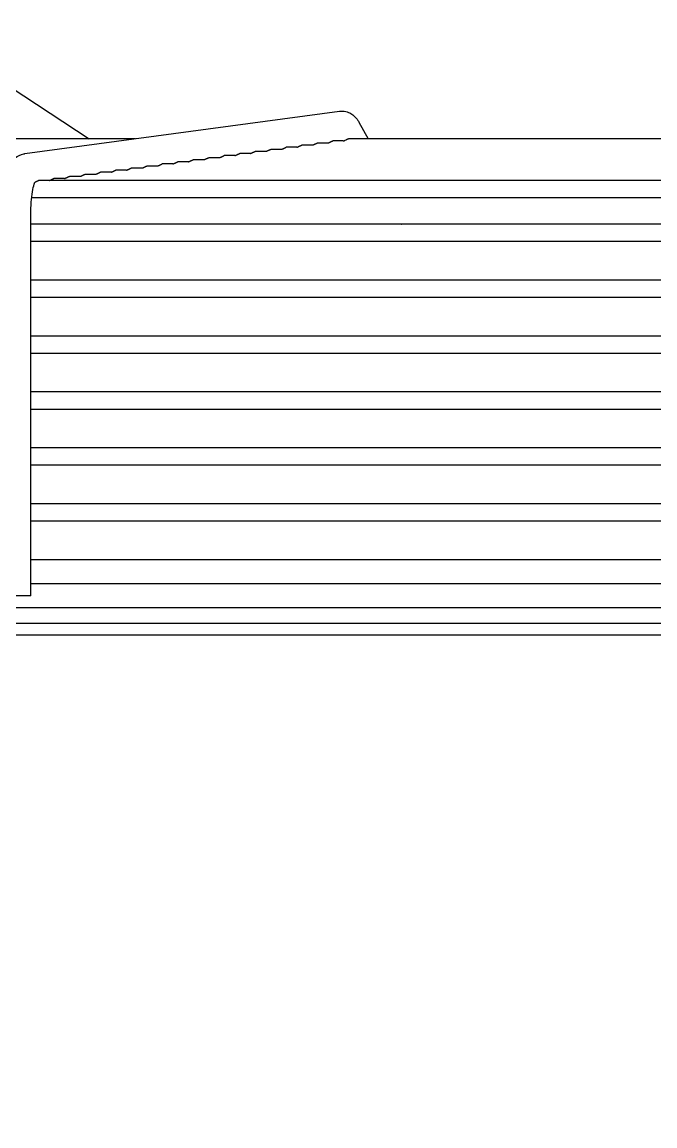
# Model space of a CAD drawing. Header units: millimetres. Extents: x 16950 to 32328, y 19251 to 29476.
# Drawn here: x 17365.82 to 17369.91, y 19600.77 to 19607.91 of the extents above; entities that cross this region are included whole.
import ezdxf

# ---------------------------------------------------------------- set-up
doc = ezdxf.new("R2010")
doc.units = ezdxf.units.MM
doc.header["$LTSCALE"] = 5
doc.layers.add('UNIT', color=6, linetype='Continuous')
doc.styles.add('SUBMITTAL', font='romans.shx', dxfattribs={"width": 0.75})
doc.dimstyles.new('SUBMITTAL', dxfattribs={"dimtxt": 0.09375, "dimasz": 0.09375, "dimexe": 0.03125, "dimexo": 0.0625, "dimgap": 0.0625, "dimtad": 0, "dimdec": 4, "dimzin": 4, "dimdsep": 46, "dimlunit": 4, "dimtxsty": 'SUBMITTAL', "dimcen": 0.09375, "dimclre": 6, "dimadec": 0, "dimazin": 0, "dimtfac": 1, "dimtdec": 0, "dimtofl": 0, "dimtmove": 0, "dimatfit": 3, "dimfxl": 0, "dimfrac": 2, "dimtolj": 1, "dimtzin": 4, "dimarcsym": 0})

msp = doc.modelspace()

# ---------------------------------------------------------------- linework, layer by layer
at = {"layer": 'UNIT'}
for p, q in [((17365.3164, 19607.7721), (17366.2533, 19607.1581)), ((17365.8366, 19607.0615), (17367.8721, 19607.3361)), ((17367.9969, 19607.2662), (17368.0569, 19607.1581)), ((17366.5528, 19607.1581), (17365.0472, 19607.1581)), ((17371.9327, 19607.1581), (17367.9301, 19607.1581)), ((17367.4961, 19607.0894), (17367.4273, 19607.0894)), ((17367.5963, 19607.1029), (17367.5276, 19607.1029)), ((17367.6965, 19607.1164), (17367.6278, 19607.1164)), ((17367.7967, 19607.1299), (17367.728, 19607.1299)), ((17367.8966, 19607.1434), (17367.8282, 19607.1434)), ((17366.9952, 19607.0219), (17366.9262, 19607.0219)), ((17367.0954, 19607.0354), (17367.0264, 19607.0354)), ((17367.1956, 19607.0489), (17367.1267, 19607.0489)), ((17367.2957, 19607.0624), (17367.2269, 19607.0624)), ((17367.3959, 19607.0759), (17367.3271, 19607.0759)), ((17366.4943, 19606.9544), (17366.4251, 19606.9544)), ((17366.5945, 19606.9679), (17366.5253, 19606.9679)), ((17366.6946, 19606.9814), (17366.6255, 19606.9814)), ((17366.7948, 19606.9949), (17366.7258, 19606.9949)), ((17366.895, 19607.0084), (17366.826, 19607.0084)), ((17373.9389, 19606.8869), (17365.924, 19606.8869)), ((17366.0935, 19606.9004), (17366.0242, 19606.9004)), ((17366.1937, 19606.9139), (17366.1244, 19606.9139)), ((17366.2939, 19606.9274), (17366.2246, 19606.9274)), ((17366.3941, 19606.9409), (17366.3249, 19606.9409)), ((17365.8803, 19606.7767), (17373.9825, 19606.7767)), ((17365.8745, 19604.1995), (17365.8745, 19606.6689)), ((17373.9884, 19606.605), (17365.8745, 19606.605)), ((17365.9034, 19606.6064), (17365.9055, 19606.605)), ((17366.6531, 19606.6064), (17366.6531, 19606.605)), ((17365.8745, 19606.4948), (17373.9884, 19606.4948)), ((17373.9884, 19606.2428), (17365.8745, 19606.2428)), ((17365.8745, 19606.1326), (17373.9884, 19606.1326)), ((17373.9884, 19605.8806), (17365.8745, 19605.8806)), ((17365.8745, 19605.7704), (17373.9884, 19605.7704)), ((17373.9884, 19605.5184), (17365.8745, 19605.5184)), ((17365.8745, 19605.4081), (17373.9884, 19605.4081)), ((17373.9884, 19605.1562), (17365.8745, 19605.1562)), ((17365.8745, 19605.0459), (17373.9884, 19605.0459)), ((17373.9884, 19604.794), (17365.8745, 19604.794)), ((17365.8745, 19604.6837), (17373.9884, 19604.6837)), ((17373.9884, 19604.4318), (17365.8745, 19604.4318)), ((17365.8745, 19604.2782), (17373.9884, 19604.2782)), ((17365.8745, 19604.1995), (17365.6776, 19604.1995)), ((17365.3054, 19604.1227), (17374.5574, 19604.1227)), ((17353.0613, 19604.0223), (17386.8015, 19604.0223)), ((17386.8015, 19603.9436), (17353.0613, 19603.9436))]:
    msp.add_line(p, q, dxfattribs=at)
for start_param, end_param in [(0.23649, 0.259134), (1.752338, 1.774981)]:
    msp.add_ellipse((17368.215, 19606.6705), major_axis=(-0.0861, -0.0478), ratio=0.875426, start_param=start_param, end_param=end_param, dxfattribs=at)
for points, knots in [([(17367.8721, 19607.3361), (17367.8854, 19607.3379), (17367.8994, 19607.3372), (17367.925, 19607.3314), (17367.9365, 19607.3265), (17367.9555, 19607.3152), (17367.9632, 19607.3089), (17367.9759, 19607.2964), (17367.9811, 19607.2903), (17367.9899, 19607.2782), (17367.9936, 19607.2722), (17367.9969, 19607.2663), (17367.9969, 19607.2662), (17367.9969, 19607.2662)], [3.1066861, 3.1066861, 3.1066861, 3.1066861, 3.1999885, 3.1999885, 3.2942363, 3.2942363, 3.388484, 3.388484, 3.4827318, 3.4827318, 3.5769796, 3.5769796, 3.577925, 3.577925, 3.577925, 3.577925]), ([(17367.912, 19607.15), (17367.913, 19607.1504), (17367.914, 19607.1509), (17367.9149, 19607.1514), (17367.9158, 19607.1518), (17367.9167, 19607.1523), (17367.9175, 19607.1527), (17367.9183, 19607.1531), (17367.9191, 19607.1535), (17367.9199, 19607.1539), (17367.9206, 19607.1543), (17367.9213, 19607.1546), (17367.922, 19607.155), (17367.9227, 19607.1553), (17367.9233, 19607.1556), (17367.9239, 19607.1559), (17367.9245, 19607.1562), (17367.925, 19607.1564), (17367.9256, 19607.1567), (17367.9261, 19607.1569), (17367.9266, 19607.1571), (17367.927, 19607.1573), (17367.9275, 19607.1575), (17367.9279, 19607.1576), (17367.9282, 19607.1577), (17367.9286, 19607.1579), (17367.929, 19607.1579), (17367.9293, 19607.158), (17367.9296, 19607.1581), (17367.9298, 19607.1581), (17367.9301, 19607.1581), (17367.9301, 19607.1581), (17367.9301, 19607.1581), (17367.9301, 19607.1581)], [0.2682927, 0.2682927, 0.2682927, 0.2682927, 0.2926829, 0.2926829, 0.2926829, 0.3170732, 0.3170732, 0.3170732, 0.3414634, 0.3414634, 0.3414634, 0.3658537, 0.3658537, 0.3658537, 0.3902439, 0.3902439, 0.3902439, 0.4146341, 0.4146341, 0.4146341, 0.4390244, 0.4390244, 0.4390244, 0.4634146, 0.4634146, 0.4634146, 0.4878049, 0.4878049, 0.4878049, 0.5121951, 0.5121951, 0.5121951, 0.5152045, 0.5152045, 0.5152045, 0.5152045]), ([(17367.3959, 19607.0759), (17367.3972, 19607.0763), (17367.3983, 19607.0768), (17367.3995, 19607.0772), (17367.4008, 19607.0777), (17367.402, 19607.0782), (17367.4032, 19607.0787), (17367.4043, 19607.0792), (17367.4055, 19607.0797), (17367.4066, 19607.0802), (17367.4076, 19607.0807), (17367.4087, 19607.0812), (17367.4096, 19607.0816), (17367.4106, 19607.0821), (17367.4116, 19607.0826), (17367.4125, 19607.083), (17367.4134, 19607.0834), (17367.4142, 19607.0838), (17367.415, 19607.0842), (17367.4158, 19607.0846), (17367.4166, 19607.085), (17367.4173, 19607.0854), (17367.4181, 19607.0857), (17367.4188, 19607.0861), (17367.4194, 19607.0864), (17367.4201, 19607.0867), (17367.4207, 19607.087), (17367.4212, 19607.0873), (17367.4218, 19607.0875), (17367.4224, 19607.0878), (17367.4229, 19607.088), (17367.4234, 19607.0882), (17367.4239, 19607.0884), (17367.4243, 19607.0886), (17367.4247, 19607.0887), (17367.4251, 19607.0889), (17367.4255, 19607.089), (17367.4258, 19607.0891), (17367.4262, 19607.0892), (17367.4265, 19607.0893), (17367.4268, 19607.0893), (17367.427, 19607.0894), (17367.4272, 19607.0894), (17367.4273, 19607.0894), (17367.4273, 19607.0894), (17367.4273, 19607.0894)], [0.1733855, 0.1733855, 0.1733855, 0.1733855, 0.195122, 0.195122, 0.195122, 0.2195122, 0.2195122, 0.2195122, 0.2439024, 0.2439024, 0.2439024, 0.2682927, 0.2682927, 0.2682927, 0.2926829, 0.2926829, 0.2926829, 0.3170732, 0.3170732, 0.3170732, 0.3414634, 0.3414634, 0.3414634, 0.3658537, 0.3658537, 0.3658537, 0.3902439, 0.3902439, 0.3902439, 0.4146341, 0.4146341, 0.4146341, 0.4390244, 0.4390244, 0.4390244, 0.4634146, 0.4634146, 0.4634146, 0.4878049, 0.4878049, 0.4878049, 0.5121951, 0.5121951, 0.5121951, 0.5157051, 0.5157051, 0.5157051, 0.5157051]), ([(17367.4961, 19607.0894), (17367.4974, 19607.0898), (17367.4986, 19607.0903), (17367.4997, 19607.0907), (17367.501, 19607.0912), (17367.5022, 19607.0917), (17367.5034, 19607.0922), (17367.5046, 19607.0927), (17367.5057, 19607.0932), (17367.5068, 19607.0937), (17367.5079, 19607.0942), (17367.5089, 19607.0947), (17367.5099, 19607.0952), (17367.5109, 19607.0956), (17367.5118, 19607.0961), (17367.5127, 19607.0965), (17367.5136, 19607.0969), (17367.5144, 19607.0974), (17367.5153, 19607.0978), (17367.5161, 19607.0981), (17367.5168, 19607.0985), (17367.5176, 19607.0989), (17367.5183, 19607.0992), (17367.519, 19607.0996), (17367.5196, 19607.0999), (17367.5203, 19607.1002), (17367.5209, 19607.1005), (17367.5215, 19607.1008), (17367.5221, 19607.101), (17367.5226, 19607.1013), (17367.5231, 19607.1015), (17367.5236, 19607.1017), (17367.5241, 19607.1019), (17367.5245, 19607.1021), (17367.5249, 19607.1022), (17367.5253, 19607.1024), (17367.5257, 19607.1025), (17367.5261, 19607.1026), (17367.5264, 19607.1027), (17367.5267, 19607.1028), (17367.527, 19607.1028), (17367.5272, 19607.1029), (17367.5275, 19607.1029), (17367.5275, 19607.1029), (17367.5275, 19607.1029), (17367.5276, 19607.1029)], [0.1730327, 0.1730327, 0.1730327, 0.1730327, 0.195122, 0.195122, 0.195122, 0.2195122, 0.2195122, 0.2195122, 0.2439024, 0.2439024, 0.2439024, 0.2682927, 0.2682927, 0.2682927, 0.2926829, 0.2926829, 0.2926829, 0.3170732, 0.3170732, 0.3170732, 0.3414634, 0.3414634, 0.3414634, 0.3658537, 0.3658537, 0.3658537, 0.3902439, 0.3902439, 0.3902439, 0.4146341, 0.4146341, 0.4146341, 0.4390244, 0.4390244, 0.4390244, 0.4634146, 0.4634146, 0.4634146, 0.4878049, 0.4878049, 0.4878049, 0.5121951, 0.5121951, 0.5121951, 0.5157186, 0.5157186, 0.5157186, 0.5157186]), ([(17367.5963, 19607.1029), (17367.5976, 19607.1033), (17367.5988, 19607.1038), (17367.6, 19607.1042), (17367.6012, 19607.1048), (17367.6025, 19607.1053), (17367.6036, 19607.1058), (17367.6048, 19607.1063), (17367.6059, 19607.1068), (17367.607, 19607.1072), (17367.6081, 19607.1077), (17367.6091, 19607.1082), (17367.6101, 19607.1087), (17367.6111, 19607.1091), (17367.612, 19607.1096), (17367.6129, 19607.11), (17367.6138, 19607.1104), (17367.6147, 19607.1109), (17367.6155, 19607.1113), (17367.6163, 19607.1117), (17367.6171, 19607.112), (17367.6178, 19607.1124), (17367.6185, 19607.1127), (17367.6192, 19607.1131), (17367.6199, 19607.1134), (17367.6205, 19607.1137), (17367.6211, 19607.114), (17367.6217, 19607.1143), (17367.6223, 19607.1145), (17367.6228, 19607.1148), (17367.6233, 19607.115), (17367.6238, 19607.1152), (17367.6243, 19607.1154), (17367.6247, 19607.1156), (17367.6252, 19607.1157), (17367.6256, 19607.1159), (17367.6259, 19607.116), (17367.6263, 19607.1161), (17367.6266, 19607.1162), (17367.6269, 19607.1163), (17367.6272, 19607.1163), (17367.6275, 19607.1164), (17367.6277, 19607.1164), (17367.6277, 19607.1164), (17367.6278, 19607.1164), (17367.6278, 19607.1164)], [0.17268, 0.17268, 0.17268, 0.17268, 0.195122, 0.195122, 0.195122, 0.2195122, 0.2195122, 0.2195122, 0.2439024, 0.2439024, 0.2439024, 0.2682927, 0.2682927, 0.2682927, 0.2926829, 0.2926829, 0.2926829, 0.3170732, 0.3170732, 0.3170732, 0.3414634, 0.3414634, 0.3414634, 0.3658537, 0.3658537, 0.3658537, 0.3902439, 0.3902439, 0.3902439, 0.4146341, 0.4146341, 0.4146341, 0.4390244, 0.4390244, 0.4390244, 0.4634146, 0.4634146, 0.4634146, 0.4878049, 0.4878049, 0.4878049, 0.5121951, 0.5121951, 0.5121951, 0.515732, 0.515732, 0.515732, 0.515732]), ([(17367.6965, 19607.1164), (17367.6978, 19607.1168), (17367.699, 19607.1173), (17367.7002, 19607.1178), (17367.7015, 19607.1183), (17367.7027, 19607.1188), (17367.7039, 19607.1193), (17367.7051, 19607.1198), (17367.7062, 19607.1203), (17367.7073, 19607.1207), (17367.7083, 19607.1212), (17367.7094, 19607.1217), (17367.7103, 19607.1222), (17367.7113, 19607.1226), (17367.7123, 19607.1231), (17367.7132, 19607.1235), (17367.7141, 19607.1239), (17367.7149, 19607.1244), (17367.7157, 19607.1248), (17367.7165, 19607.1252), (17367.7173, 19607.1255), (17367.718, 19607.1259), (17367.7188, 19607.1262), (17367.7194, 19607.1266), (17367.7201, 19607.1269), (17367.7207, 19607.1272), (17367.7214, 19607.1275), (17367.7219, 19607.1278), (17367.7225, 19607.128), (17367.7231, 19607.1283), (17367.7236, 19607.1285), (17367.7241, 19607.1287), (17367.7245, 19607.1289), (17367.725, 19607.1291), (17367.7254, 19607.1292), (17367.7258, 19607.1294), (17367.7262, 19607.1295), (17367.7265, 19607.1296), (17367.7269, 19607.1297), (17367.7271, 19607.1298), (17367.7274, 19607.1298), (17367.7277, 19607.1298), (17367.7279, 19607.1299), (17367.7279, 19607.1299), (17367.728, 19607.1299), (17367.728, 19607.1299)], [0.1723275, 0.1723275, 0.1723275, 0.1723275, 0.195122, 0.195122, 0.195122, 0.2195122, 0.2195122, 0.2195122, 0.2439024, 0.2439024, 0.2439024, 0.2682927, 0.2682927, 0.2682927, 0.2926829, 0.2926829, 0.2926829, 0.3170732, 0.3170732, 0.3170732, 0.3414634, 0.3414634, 0.3414634, 0.3658537, 0.3658537, 0.3658537, 0.3902439, 0.3902439, 0.3902439, 0.4146341, 0.4146341, 0.4146341, 0.4390244, 0.4390244, 0.4390244, 0.4634146, 0.4634146, 0.4634146, 0.4878049, 0.4878049, 0.4878049, 0.5121951, 0.5121951, 0.5121951, 0.5157454, 0.5157454, 0.5157454, 0.5157454]), ([(17367.7967, 19607.1299), (17367.798, 19607.1303), (17367.7992, 19607.1308), (17367.8004, 19607.1313), (17367.8017, 19607.1318), (17367.8029, 19607.1323), (17367.8041, 19607.1328), (17367.8053, 19607.1333), (17367.8064, 19607.1338), (17367.8075, 19607.1343), (17367.8086, 19607.1347), (17367.8096, 19607.1352), (17367.8106, 19607.1357), (17367.8116, 19607.1361), (17367.8125, 19607.1366), (17367.8134, 19607.137), (17367.8143, 19607.1374), (17367.8151, 19607.1379), (17367.8159, 19607.1383), (17367.8168, 19607.1387), (17367.8175, 19607.139), (17367.8183, 19607.1394), (17367.819, 19607.1397), (17367.8197, 19607.1401), (17367.8203, 19607.1404), (17367.821, 19607.1407), (17367.8216, 19607.141), (17367.8222, 19607.1413), (17367.8227, 19607.1415), (17367.8233, 19607.1418), (17367.8238, 19607.142), (17367.8243, 19607.1422), (17367.8248, 19607.1424), (17367.8252, 19607.1426), (17367.8256, 19607.1427), (17367.826, 19607.1429), (17367.8264, 19607.143), (17367.8267, 19607.1431), (17367.8271, 19607.1432), (17367.8274, 19607.1432), (17367.8277, 19607.1433), (17367.8279, 19607.1433), (17367.8281, 19607.1434), (17367.8282, 19607.1434), (17367.8282, 19607.1434), (17367.8282, 19607.1434)], [0.1719755, 0.1719755, 0.1719755, 0.1719755, 0.195122, 0.195122, 0.195122, 0.2195122, 0.2195122, 0.2195122, 0.2439024, 0.2439024, 0.2439024, 0.2682927, 0.2682927, 0.2682927, 0.2926829, 0.2926829, 0.2926829, 0.3170732, 0.3170732, 0.3170732, 0.3414634, 0.3414634, 0.3414634, 0.3658537, 0.3658537, 0.3658537, 0.3902439, 0.3902439, 0.3902439, 0.4146341, 0.4146341, 0.4146341, 0.4390244, 0.4390244, 0.4390244, 0.4634146, 0.4634146, 0.4634146, 0.4878049, 0.4878049, 0.4878049, 0.5121951, 0.5121951, 0.5121951, 0.5157586, 0.5157586, 0.5157586, 0.5157586]), ([(17367.8966, 19607.1434), (17367.8969, 19607.1435), (17367.8972, 19607.1436), (17367.8975, 19607.1437), (17367.8989, 19607.1442), (17367.9003, 19607.1447), (17367.9016, 19607.1453), (17367.9029, 19607.1458), (17367.9042, 19607.1463), (17367.9054, 19607.1469), (17367.9066, 19607.1474), (17367.9077, 19607.1479), (17367.9088, 19607.1484)], [0.16559879, 0.16559879, 0.16559879, 0.16559879, 0.17073171, 0.17073171, 0.17073171, 0.19512195, 0.19512195, 0.19512195, 0.2195122, 0.2195122, 0.2195122, 0.24390244, 0.24390244, 0.24390244, 0.24390244]), ([(17365.6776, 19606.6689), (17365.6776, 19606.7017), (17365.6789, 19606.7345), (17365.6841, 19606.7979), (17365.688, 19606.8283), (17365.6984, 19606.8852), (17365.7048, 19606.9115), (17365.7214, 19606.9601), (17365.7309, 19606.9825), (17365.7547, 19607.0152), (17365.7638, 19607.0257), (17365.7899, 19607.0462), (17365.8081, 19607.0562), (17365.8322, 19607.0608), (17365.8344, 19607.0612), (17365.8366, 19607.0615)], [1.570796, 1.570796, 1.570796, 1.570796, 1.877974, 1.877974, 2.185152, 2.185152, 2.49233, 2.49233, 2.799508, 2.799508, 2.940974, 2.940974, 3.091858, 3.091858, 3.106686, 3.106686, 3.106686, 3.106686]), ([(17366.895, 19607.0084), (17366.8961, 19607.0088), (17366.8972, 19607.0092), (17366.8983, 19607.0096), (17366.8996, 19607.0102), (17366.9008, 19607.0107), (17366.902, 19607.0112), (17366.9032, 19607.0117), (17366.9043, 19607.0122), (17366.9054, 19607.0127), (17366.9064, 19607.0132), (17366.9075, 19607.0136), (17366.9085, 19607.0141), (17366.9095, 19607.0146), (17366.9104, 19607.015), (17366.9113, 19607.0155), (17366.9122, 19607.0159), (17366.913, 19607.0163), (17366.9139, 19607.0167), (17366.9147, 19607.0171), (17366.9154, 19607.0175), (17366.9162, 19607.0179), (17366.9169, 19607.0182), (17366.9176, 19607.0186), (17366.9183, 19607.0189), (17366.9189, 19607.0192), (17366.9195, 19607.0195), (17366.9201, 19607.0198), (17366.9207, 19607.02), (17366.9212, 19607.0203), (17366.9217, 19607.0205), (17366.9222, 19607.0207), (17366.9227, 19607.0209), (17366.9232, 19607.0211), (17366.9236, 19607.0213), (17366.924, 19607.0214), (17366.9244, 19607.0215), (17366.9247, 19607.0216), (17366.9251, 19607.0217), (17366.9253, 19607.0218), (17366.9256, 19607.0218), (17366.9259, 19607.0219), (17366.9261, 19607.0219), (17366.9262, 19607.0219), (17366.9262, 19607.0219), (17366.9262, 19607.0219)], [0.1751457, 0.1751457, 0.1751457, 0.1751457, 0.195122, 0.195122, 0.195122, 0.2195122, 0.2195122, 0.2195122, 0.2439024, 0.2439024, 0.2439024, 0.2682927, 0.2682927, 0.2682927, 0.2926829, 0.2926829, 0.2926829, 0.3170732, 0.3170732, 0.3170732, 0.3414634, 0.3414634, 0.3414634, 0.3658537, 0.3658537, 0.3658537, 0.3902439, 0.3902439, 0.3902439, 0.4146341, 0.4146341, 0.4146341, 0.4390244, 0.4390244, 0.4390244, 0.4634146, 0.4634146, 0.4634146, 0.4878049, 0.4878049, 0.4878049, 0.5121951, 0.5121951, 0.5121951, 0.5156368, 0.5156368, 0.5156368, 0.5156368]), ([(17366.9952, 19607.0219), (17366.9963, 19607.0223), (17366.9974, 19607.0227), (17366.9985, 19607.0232), (17366.9998, 19607.0237), (17367.001, 19607.0242), (17367.0022, 19607.0247), (17367.0034, 19607.0252), (17367.0045, 19607.0257), (17367.0056, 19607.0262), (17367.0067, 19607.0267), (17367.0077, 19607.0271), (17367.0087, 19607.0276), (17367.0097, 19607.0281), (17367.0106, 19607.0285), (17367.0115, 19607.029), (17367.0124, 19607.0294), (17367.0133, 19607.0298), (17367.0141, 19607.0302), (17367.0149, 19607.0306), (17367.0157, 19607.031), (17367.0164, 19607.0314), (17367.0171, 19607.0317), (17367.0178, 19607.0321), (17367.0185, 19607.0324), (17367.0191, 19607.0327), (17367.0198, 19607.033), (17367.0203, 19607.0333), (17367.0209, 19607.0335), (17367.0215, 19607.0338), (17367.022, 19607.034), (17367.0225, 19607.0342), (17367.0229, 19607.0344), (17367.0234, 19607.0346), (17367.0238, 19607.0348), (17367.0242, 19607.0349), (17367.0246, 19607.035), (17367.0249, 19607.0351), (17367.0253, 19607.0352), (17367.0256, 19607.0353), (17367.0259, 19607.0353), (17367.0261, 19607.0354), (17367.0263, 19607.0354), (17367.0264, 19607.0354), (17367.0264, 19607.0354), (17367.0264, 19607.0354)], [0.1747945, 0.1747945, 0.1747945, 0.1747945, 0.195122, 0.195122, 0.195122, 0.2195122, 0.2195122, 0.2195122, 0.2439024, 0.2439024, 0.2439024, 0.2682927, 0.2682927, 0.2682927, 0.2926829, 0.2926829, 0.2926829, 0.3170732, 0.3170732, 0.3170732, 0.3414634, 0.3414634, 0.3414634, 0.3658537, 0.3658537, 0.3658537, 0.3902439, 0.3902439, 0.3902439, 0.4146341, 0.4146341, 0.4146341, 0.4390244, 0.4390244, 0.4390244, 0.4634146, 0.4634146, 0.4634146, 0.4878049, 0.4878049, 0.4878049, 0.5121951, 0.5121951, 0.5121951, 0.5156505, 0.5156505, 0.5156505, 0.5156505]), ([(17367.0954, 19607.0354), (17367.0965, 19607.0358), (17367.0977, 19607.0362), (17367.0988, 19607.0367), (17367.1, 19607.0372), (17367.1013, 19607.0377), (17367.1025, 19607.0382), (17367.1036, 19607.0387), (17367.1048, 19607.0392), (17367.1058, 19607.0397), (17367.1069, 19607.0402), (17367.108, 19607.0407), (17367.1089, 19607.0411), (17367.1099, 19607.0416), (17367.1109, 19607.042), (17367.1118, 19607.0425), (17367.1127, 19607.0429), (17367.1135, 19607.0433), (17367.1143, 19607.0437), (17367.1151, 19607.0441), (17367.1159, 19607.0445), (17367.1166, 19607.0449), (17367.1174, 19607.0452), (17367.1181, 19607.0456), (17367.1187, 19607.0459), (17367.1194, 19607.0462), (17367.12, 19607.0465), (17367.1206, 19607.0468), (17367.1211, 19607.047), (17367.1217, 19607.0473), (17367.1222, 19607.0475), (17367.1227, 19607.0477), (17367.1232, 19607.0479), (17367.1236, 19607.0481), (17367.124, 19607.0483), (17367.1244, 19607.0484), (17367.1248, 19607.0485), (17367.1252, 19607.0486), (17367.1255, 19607.0487), (17367.1258, 19607.0488), (17367.1261, 19607.0488), (17367.1263, 19607.0489), (17367.1266, 19607.0489), (17367.1266, 19607.0489), (17367.1266, 19607.0489), (17367.1267, 19607.0489)], [0.1744428, 0.1744428, 0.1744428, 0.1744428, 0.195122, 0.195122, 0.195122, 0.2195122, 0.2195122, 0.2195122, 0.2439024, 0.2439024, 0.2439024, 0.2682927, 0.2682927, 0.2682927, 0.2926829, 0.2926829, 0.2926829, 0.3170732, 0.3170732, 0.3170732, 0.3414634, 0.3414634, 0.3414634, 0.3658537, 0.3658537, 0.3658537, 0.3902439, 0.3902439, 0.3902439, 0.4146341, 0.4146341, 0.4146341, 0.4390244, 0.4390244, 0.4390244, 0.4634146, 0.4634146, 0.4634146, 0.4878049, 0.4878049, 0.4878049, 0.5121951, 0.5121951, 0.5121951, 0.5156642, 0.5156642, 0.5156642, 0.5156642]), ([(17367.1956, 19607.0489), (17367.1967, 19607.0493), (17367.1979, 19607.0498), (17367.199, 19607.0502), (17367.2003, 19607.0507), (17367.2015, 19607.0512), (17367.2027, 19607.0517), (17367.2039, 19607.0522), (17367.205, 19607.0527), (17367.2061, 19607.0532), (17367.2072, 19607.0537), (17367.2082, 19607.0542), (17367.2092, 19607.0546), (17367.2102, 19607.0551), (17367.2111, 19607.0555), (17367.212, 19607.056), (17367.2129, 19607.0564), (17367.2137, 19607.0568), (17367.2146, 19607.0572), (17367.2154, 19607.0576), (17367.2161, 19607.058), (17367.2169, 19607.0584), (17367.2176, 19607.0587), (17367.2183, 19607.0591), (17367.2189, 19607.0594), (17367.2196, 19607.0597), (17367.2202, 19607.06), (17367.2208, 19607.0603), (17367.2214, 19607.0605), (17367.2219, 19607.0608), (17367.2224, 19607.061), (17367.2229, 19607.0612), (17367.2234, 19607.0614), (17367.2238, 19607.0616), (17367.2243, 19607.0618), (17367.2247, 19607.0619), (17367.225, 19607.062), (17367.2254, 19607.0621), (17367.2257, 19607.0622), (17367.226, 19607.0623), (17367.2263, 19607.0623), (17367.2266, 19607.0624), (17367.2268, 19607.0624), (17367.2268, 19607.0624), (17367.2269, 19607.0624), (17367.2269, 19607.0624)], [0.1740907, 0.1740907, 0.1740907, 0.1740907, 0.195122, 0.195122, 0.195122, 0.2195122, 0.2195122, 0.2195122, 0.2439024, 0.2439024, 0.2439024, 0.2682927, 0.2682927, 0.2682927, 0.2926829, 0.2926829, 0.2926829, 0.3170732, 0.3170732, 0.3170732, 0.3414634, 0.3414634, 0.3414634, 0.3658537, 0.3658537, 0.3658537, 0.3902439, 0.3902439, 0.3902439, 0.4146341, 0.4146341, 0.4146341, 0.4390244, 0.4390244, 0.4390244, 0.4634146, 0.4634146, 0.4634146, 0.4878049, 0.4878049, 0.4878049, 0.5121951, 0.5121951, 0.5121951, 0.5156779, 0.5156779, 0.5156779, 0.5156779]), ([(17367.2957, 19607.0624), (17367.2969, 19607.0628), (17367.2981, 19607.0633), (17367.2992, 19607.0637), (17367.3005, 19607.0642), (17367.3017, 19607.0647), (17367.3029, 19607.0652), (17367.3041, 19607.0657), (17367.3052, 19607.0662), (17367.3063, 19607.0667), (17367.3074, 19607.0672), (17367.3084, 19607.0677), (17367.3094, 19607.0681), (17367.3104, 19607.0686), (17367.3113, 19607.0691), (17367.3122, 19607.0695), (17367.3131, 19607.0699), (17367.314, 19607.0703), (17367.3148, 19607.0707), (17367.3156, 19607.0711), (17367.3164, 19607.0715), (17367.3171, 19607.0719), (17367.3178, 19607.0722), (17367.3185, 19607.0726), (17367.3192, 19607.0729), (17367.3198, 19607.0732), (17367.3204, 19607.0735), (17367.321, 19607.0738), (17367.3216, 19607.074), (17367.3221, 19607.0743), (17367.3226, 19607.0745), (17367.3232, 19607.0747), (17367.3236, 19607.0749), (17367.3241, 19607.0751), (17367.3245, 19607.0752), (17367.3249, 19607.0754), (17367.3253, 19607.0755), (17367.3256, 19607.0756), (17367.326, 19607.0757), (17367.3262, 19607.0758), (17367.3265, 19607.0758), (17367.3268, 19607.0759), (17367.327, 19607.0759), (17367.327, 19607.0759), (17367.3271, 19607.0759), (17367.3271, 19607.0759)], [0.1737382, 0.1737382, 0.1737382, 0.1737382, 0.195122, 0.195122, 0.195122, 0.2195122, 0.2195122, 0.2195122, 0.2439024, 0.2439024, 0.2439024, 0.2682927, 0.2682927, 0.2682927, 0.2926829, 0.2926829, 0.2926829, 0.3170732, 0.3170732, 0.3170732, 0.3414634, 0.3414634, 0.3414634, 0.3658537, 0.3658537, 0.3658537, 0.3902439, 0.3902439, 0.3902439, 0.4146341, 0.4146341, 0.4146341, 0.4390244, 0.4390244, 0.4390244, 0.4634146, 0.4634146, 0.4634146, 0.4878049, 0.4878049, 0.4878049, 0.5121951, 0.5121951, 0.5121951, 0.5156915, 0.5156915, 0.5156915, 0.5156915]), ([(17366.3941, 19606.9409), (17366.3951, 19606.9413), (17366.3961, 19606.9417), (17366.3971, 19606.9421), (17366.3984, 19606.9426), (17366.3996, 19606.9431), (17366.4008, 19606.9436), (17366.402, 19606.9441), (17366.4031, 19606.9446), (17366.4042, 19606.9451), (17366.4053, 19606.9456), (17366.4063, 19606.9461), (17366.4073, 19606.9466), (17366.4083, 19606.947), (17366.4092, 19606.9475), (17366.4101, 19606.9479), (17366.411, 19606.9484), (17366.4119, 19606.9488), (17366.4127, 19606.9492), (17366.4135, 19606.9496), (17366.4143, 19606.95), (17366.415, 19606.9504), (17366.4158, 19606.9507), (17366.4165, 19606.9511), (17366.4171, 19606.9514), (17366.4178, 19606.9517), (17366.4184, 19606.952), (17366.419, 19606.9523), (17366.4195, 19606.9526), (17366.4201, 19606.9528), (17366.4206, 19606.953), (17366.4211, 19606.9532), (17366.4216, 19606.9534), (17366.422, 19606.9536), (17366.4225, 19606.9538), (17366.4229, 19606.9539), (17366.4232, 19606.954), (17366.4236, 19606.9542), (17366.4239, 19606.9542), (17366.4242, 19606.9543), (17366.4245, 19606.9544), (17366.4248, 19606.9544), (17366.425, 19606.9544), (17366.425, 19606.9544), (17366.4251, 19606.9544), (17366.4251, 19606.9544)], [0.1768915, 0.1768915, 0.1768915, 0.1768915, 0.195122, 0.195122, 0.195122, 0.2195122, 0.2195122, 0.2195122, 0.2439024, 0.2439024, 0.2439024, 0.2682927, 0.2682927, 0.2682927, 0.2926829, 0.2926829, 0.2926829, 0.3170732, 0.3170732, 0.3170732, 0.3414634, 0.3414634, 0.3414634, 0.3658537, 0.3658537, 0.3658537, 0.3902439, 0.3902439, 0.3902439, 0.4146341, 0.4146341, 0.4146341, 0.4390244, 0.4390244, 0.4390244, 0.4634146, 0.4634146, 0.4634146, 0.4878049, 0.4878049, 0.4878049, 0.5121951, 0.5121951, 0.5121951, 0.515568, 0.515568, 0.515568, 0.515568]), ([(17366.4943, 19606.9544), (17366.4953, 19606.9548), (17366.4963, 19606.9552), (17366.4973, 19606.9556), (17366.4986, 19606.9561), (17366.4998, 19606.9566), (17366.501, 19606.9571), (17366.5022, 19606.9576), (17366.5033, 19606.9581), (17366.5044, 19606.9586), (17366.5055, 19606.9591), (17366.5065, 19606.9596), (17366.5075, 19606.9601), (17366.5085, 19606.9605), (17366.5095, 19606.961), (17366.5104, 19606.9614), (17366.5113, 19606.9619), (17366.5121, 19606.9623), (17366.5129, 19606.9627), (17366.5137, 19606.9631), (17366.5145, 19606.9635), (17366.5153, 19606.9639), (17366.516, 19606.9642), (17366.5167, 19606.9646), (17366.5173, 19606.9649), (17366.518, 19606.9652), (17366.5186, 19606.9655), (17366.5192, 19606.9658), (17366.5198, 19606.966), (17366.5203, 19606.9663), (17366.5208, 19606.9665), (17366.5213, 19606.9667), (17366.5218, 19606.9669), (17366.5222, 19606.9671), (17366.5227, 19606.9673), (17366.5231, 19606.9674), (17366.5235, 19606.9675), (17366.5238, 19606.9677), (17366.5242, 19606.9677), (17366.5244, 19606.9678), (17366.5247, 19606.9679), (17366.525, 19606.9679), (17366.5252, 19606.9679), (17366.5253, 19606.9679), (17366.5253, 19606.9679), (17366.5253, 19606.9679)], [0.1765439, 0.1765439, 0.1765439, 0.1765439, 0.195122, 0.195122, 0.195122, 0.2195122, 0.2195122, 0.2195122, 0.2439024, 0.2439024, 0.2439024, 0.2682927, 0.2682927, 0.2682927, 0.2926829, 0.2926829, 0.2926829, 0.3170732, 0.3170732, 0.3170732, 0.3414634, 0.3414634, 0.3414634, 0.3658537, 0.3658537, 0.3658537, 0.3902439, 0.3902439, 0.3902439, 0.4146341, 0.4146341, 0.4146341, 0.4390244, 0.4390244, 0.4390244, 0.4634146, 0.4634146, 0.4634146, 0.4878049, 0.4878049, 0.4878049, 0.5121951, 0.5121951, 0.5121951, 0.5155818, 0.5155818, 0.5155818, 0.5155818]), ([(17366.5945, 19606.9679), (17366.5955, 19606.9683), (17366.5965, 19606.9687), (17366.5975, 19606.9691), (17366.5988, 19606.9696), (17366.6001, 19606.9701), (17366.6013, 19606.9706), (17366.6024, 19606.9711), (17366.6036, 19606.9716), (17366.6047, 19606.9721), (17366.6057, 19606.9726), (17366.6068, 19606.9731), (17366.6078, 19606.9736), (17366.6088, 19606.9741), (17366.6097, 19606.9745), (17366.6106, 19606.975), (17366.6115, 19606.9754), (17366.6124, 19606.9758), (17366.6132, 19606.9762), (17366.614, 19606.9766), (17366.6148, 19606.977), (17366.6155, 19606.9774), (17366.6162, 19606.9777), (17366.6169, 19606.9781), (17366.6176, 19606.9784), (17366.6182, 19606.9787), (17366.6188, 19606.979), (17366.6194, 19606.9793), (17366.62, 19606.9795), (17366.6205, 19606.9798), (17366.6211, 19606.98), (17366.6216, 19606.9802), (17366.622, 19606.9804), (17366.6225, 19606.9806), (17366.6229, 19606.9808), (17366.6233, 19606.9809), (17366.6237, 19606.981), (17366.624, 19606.9811), (17366.6244, 19606.9812), (17366.6247, 19606.9813), (17366.625, 19606.9814), (17366.6252, 19606.9814), (17366.6254, 19606.9814), (17366.6255, 19606.9814), (17366.6255, 19606.9814), (17366.6255, 19606.9814)], [0.1761954, 0.1761954, 0.1761954, 0.1761954, 0.195122, 0.195122, 0.195122, 0.2195122, 0.2195122, 0.2195122, 0.2439024, 0.2439024, 0.2439024, 0.2682927, 0.2682927, 0.2682927, 0.2926829, 0.2926829, 0.2926829, 0.3170732, 0.3170732, 0.3170732, 0.3414634, 0.3414634, 0.3414634, 0.3658537, 0.3658537, 0.3658537, 0.3902439, 0.3902439, 0.3902439, 0.4146341, 0.4146341, 0.4146341, 0.4390244, 0.4390244, 0.4390244, 0.4634146, 0.4634146, 0.4634146, 0.4878049, 0.4878049, 0.4878049, 0.5121951, 0.5121951, 0.5121951, 0.5155955, 0.5155955, 0.5155955, 0.5155955]), ([(17366.6946, 19606.9814), (17366.6957, 19606.9818), (17366.6968, 19606.9822), (17366.6978, 19606.9826), (17366.6991, 19606.9831), (17366.7003, 19606.9836), (17366.7015, 19606.9841), (17366.7027, 19606.9847), (17366.7038, 19606.9852), (17366.7049, 19606.9856), (17366.706, 19606.9861), (17366.707, 19606.9866), (17366.708, 19606.9871), (17366.709, 19606.9876), (17366.7099, 19606.988), (17366.7108, 19606.9885), (17366.7117, 19606.9889), (17366.7126, 19606.9893), (17366.7134, 19606.9897), (17366.7142, 19606.9901), (17366.715, 19606.9905), (17366.7157, 19606.9909), (17366.7164, 19606.9912), (17366.7171, 19606.9916), (17366.7178, 19606.9919), (17366.7185, 19606.9922), (17366.7191, 19606.9925), (17366.7197, 19606.9928), (17366.7202, 19606.993), (17366.7208, 19606.9933), (17366.7213, 19606.9935), (17366.7218, 19606.9937), (17366.7223, 19606.9939), (17366.7227, 19606.9941), (17366.7231, 19606.9943), (17366.7235, 19606.9944), (17366.7239, 19606.9945), (17366.7243, 19606.9946), (17366.7246, 19606.9947), (17366.7249, 19606.9948), (17366.7252, 19606.9949), (17366.7255, 19606.9949), (17366.7257, 19606.9949), (17366.7257, 19606.9949), (17366.7257, 19606.9949), (17366.7258, 19606.9949)], [0.1758462, 0.1758462, 0.1758462, 0.1758462, 0.195122, 0.195122, 0.195122, 0.2195122, 0.2195122, 0.2195122, 0.2439024, 0.2439024, 0.2439024, 0.2682927, 0.2682927, 0.2682927, 0.2926829, 0.2926829, 0.2926829, 0.3170732, 0.3170732, 0.3170732, 0.3414634, 0.3414634, 0.3414634, 0.3658537, 0.3658537, 0.3658537, 0.3902439, 0.3902439, 0.3902439, 0.4146341, 0.4146341, 0.4146341, 0.4390244, 0.4390244, 0.4390244, 0.4634146, 0.4634146, 0.4634146, 0.4878049, 0.4878049, 0.4878049, 0.5121951, 0.5121951, 0.5121951, 0.5156093, 0.5156093, 0.5156093, 0.5156093]), ([(17366.7948, 19606.9949), (17366.7959, 19606.9953), (17366.797, 19606.9957), (17366.798, 19606.9961), (17366.7993, 19606.9966), (17366.8006, 19606.9972), (17366.8017, 19606.9977), (17366.8029, 19606.9982), (17366.804, 19606.9987), (17366.8051, 19606.9992), (17366.8062, 19606.9996), (17366.8072, 19607.0001), (17366.8082, 19607.0006), (17366.8092, 19607.0011), (17366.8102, 19607.0015), (17366.8111, 19607.002), (17366.812, 19607.0024), (17366.8128, 19607.0028), (17366.8136, 19607.0032), (17366.8144, 19607.0036), (17366.8152, 19607.004), (17366.8159, 19607.0044), (17366.8167, 19607.0047), (17366.8174, 19607.0051), (17366.818, 19607.0054), (17366.8187, 19607.0057), (17366.8193, 19607.006), (17366.8199, 19607.0063), (17366.8205, 19607.0065), (17366.821, 19607.0068), (17366.8215, 19607.007), (17366.822, 19607.0072), (17366.8225, 19607.0074), (17366.8229, 19607.0076), (17366.8234, 19607.0078), (17366.8238, 19607.0079), (17366.8241, 19607.008), (17366.8245, 19607.0081), (17366.8248, 19607.0082), (17366.8251, 19607.0083), (17366.8254, 19607.0084), (17366.8257, 19607.0084), (17366.8259, 19607.0084), (17366.8259, 19607.0084), (17366.826, 19607.0084), (17366.826, 19607.0084)], [0.1754963, 0.1754963, 0.1754963, 0.1754963, 0.195122, 0.195122, 0.195122, 0.2195122, 0.2195122, 0.2195122, 0.2439024, 0.2439024, 0.2439024, 0.2682927, 0.2682927, 0.2682927, 0.2926829, 0.2926829, 0.2926829, 0.3170732, 0.3170732, 0.3170732, 0.3414634, 0.3414634, 0.3414634, 0.3658537, 0.3658537, 0.3658537, 0.3902439, 0.3902439, 0.3902439, 0.4146341, 0.4146341, 0.4146341, 0.4390244, 0.4390244, 0.4390244, 0.4634146, 0.4634146, 0.4634146, 0.4878049, 0.4878049, 0.4878049, 0.5121951, 0.5121951, 0.5121951, 0.5156231, 0.5156231, 0.5156231, 0.5156231]), ([(17365.8745, 19606.6689), (17365.8745, 19606.6953), (17365.8755, 19606.7217), (17365.8794, 19606.7713), (17365.8822, 19606.7945), (17365.8889, 19606.8339), (17365.8928, 19606.8505), (17365.8981, 19606.8684), (17365.8996, 19606.8729), (17365.901, 19606.8767)], [1.5707963, 1.5707963, 1.5707963, 1.5707963, 1.8648194, 1.8648194, 2.1537199, 2.1537199, 2.4236626, 2.4236626, 2.5311599, 2.5311599, 2.5311599, 2.5311599]), ([(17365.901, 19606.8766), (17365.9017, 19606.877), (17365.9023, 19606.8773), (17365.903, 19606.8776), (17365.9041, 19606.8781), (17365.9051, 19606.8786), (17365.9061, 19606.879), (17365.9071, 19606.8795), (17365.9081, 19606.88), (17365.909, 19606.8804), (17365.9099, 19606.8809), (17365.9107, 19606.8813), (17365.9115, 19606.8817), (17365.9124, 19606.8821), (17365.9131, 19606.8825), (17365.9139, 19606.8829), (17365.9146, 19606.8832), (17365.9153, 19606.8836), (17365.916, 19606.8839), (17365.9166, 19606.8842), (17365.9172, 19606.8845), (17365.9178, 19606.8848), (17365.9184, 19606.8851), (17365.919, 19606.8853), (17365.9195, 19606.8855), (17365.92, 19606.8858), (17365.9205, 19606.886), (17365.9209, 19606.8861), (17365.9213, 19606.8863), (17365.9217, 19606.8864), (17365.9221, 19606.8866), (17365.9225, 19606.8867), (17365.9228, 19606.8868), (17365.9231, 19606.8868), (17365.9234, 19606.8869), (17365.9237, 19606.8869), (17365.9239, 19606.8869), (17365.9239, 19606.8869), (17365.9239, 19606.8869), (17365.924, 19606.8869)], [0.2291588, 0.2291588, 0.2291588, 0.2291588, 0.2439024, 0.2439024, 0.2439024, 0.2682927, 0.2682927, 0.2682927, 0.2926829, 0.2926829, 0.2926829, 0.3170732, 0.3170732, 0.3170732, 0.3414634, 0.3414634, 0.3414634, 0.3658537, 0.3658537, 0.3658537, 0.3902439, 0.3902439, 0.3902439, 0.4146341, 0.4146341, 0.4146341, 0.4390244, 0.4390244, 0.4390244, 0.4634146, 0.4634146, 0.4634146, 0.4878049, 0.4878049, 0.4878049, 0.5121951, 0.5121951, 0.5121951, 0.5154991, 0.5154991, 0.5154991, 0.5154991]), ([(17365.9933, 19606.8869), (17365.9943, 19606.8873), (17365.9952, 19606.8876), (17365.9961, 19606.888), (17365.9974, 19606.8885), (17365.9986, 19606.889), (17365.9998, 19606.8896), (17366.001, 19606.8901), (17366.0021, 19606.8906), (17366.0032, 19606.8911), (17366.0043, 19606.8916), (17366.0054, 19606.8921), (17366.0064, 19606.8925), (17366.0073, 19606.893), (17366.0083, 19606.8935), (17366.0092, 19606.8939), (17366.0101, 19606.8944), (17366.011, 19606.8948), (17366.0118, 19606.8952), (17366.0126, 19606.8956), (17366.0134, 19606.896), (17366.0141, 19606.8964), (17366.0148, 19606.8967), (17366.0155, 19606.8971), (17366.0162, 19606.8974), (17366.0168, 19606.8977), (17366.0175, 19606.898), (17366.0181, 19606.8983), (17366.0186, 19606.8986), (17366.0192, 19606.8988), (17366.0197, 19606.899), (17366.0202, 19606.8993), (17366.0207, 19606.8995), (17366.0211, 19606.8996), (17366.0216, 19606.8998), (17366.022, 19606.8999), (17366.0223, 19606.9001), (17366.0227, 19606.9002), (17366.023, 19606.9003), (17366.0233, 19606.9003), (17366.0236, 19606.9004), (17366.0239, 19606.9004), (17366.0241, 19606.9004), (17366.0241, 19606.9004), (17366.0242, 19606.9004), (17366.0242, 19606.9004)], [0.1782737, 0.1782737, 0.1782737, 0.1782737, 0.195122, 0.195122, 0.195122, 0.2195122, 0.2195122, 0.2195122, 0.2439024, 0.2439024, 0.2439024, 0.2682927, 0.2682927, 0.2682927, 0.2926829, 0.2926829, 0.2926829, 0.3170732, 0.3170732, 0.3170732, 0.3414634, 0.3414634, 0.3414634, 0.3658537, 0.3658537, 0.3658537, 0.3902439, 0.3902439, 0.3902439, 0.4146341, 0.4146341, 0.4146341, 0.4390244, 0.4390244, 0.4390244, 0.4634146, 0.4634146, 0.4634146, 0.4878049, 0.4878049, 0.4878049, 0.5121951, 0.5121951, 0.5121951, 0.5155129, 0.5155129, 0.5155129, 0.5155129]), ([(17366.0935, 19606.9004), (17366.0945, 19606.9008), (17366.0954, 19606.9012), (17366.0963, 19606.9015), (17366.0976, 19606.902), (17366.0989, 19606.9026), (17366.1001, 19606.9031), (17366.1012, 19606.9036), (17366.1024, 19606.9041), (17366.1035, 19606.9046), (17366.1046, 19606.9051), (17366.1056, 19606.9056), (17366.1066, 19606.906), (17366.1076, 19606.9065), (17366.1085, 19606.907), (17366.1094, 19606.9074), (17366.1103, 19606.9079), (17366.1112, 19606.9083), (17366.112, 19606.9087), (17366.1128, 19606.9091), (17366.1136, 19606.9095), (17366.1143, 19606.9099), (17366.1151, 19606.9102), (17366.1158, 19606.9106), (17366.1164, 19606.9109), (17366.1171, 19606.9112), (17366.1177, 19606.9115), (17366.1183, 19606.9118), (17366.1189, 19606.9121), (17366.1194, 19606.9123), (17366.1199, 19606.9125), (17366.1204, 19606.9128), (17366.1209, 19606.9129), (17366.1213, 19606.9131), (17366.1218, 19606.9133), (17366.1222, 19606.9134), (17366.1226, 19606.9136), (17366.1229, 19606.9137), (17366.1233, 19606.9138), (17366.1235, 19606.9138), (17366.1238, 19606.9139), (17366.1241, 19606.9139), (17366.1243, 19606.9139), (17366.1244, 19606.9139), (17366.1244, 19606.9139), (17366.1244, 19606.9139)], [0.1779295, 0.1779295, 0.1779295, 0.1779295, 0.195122, 0.195122, 0.195122, 0.2195122, 0.2195122, 0.2195122, 0.2439024, 0.2439024, 0.2439024, 0.2682927, 0.2682927, 0.2682927, 0.2926829, 0.2926829, 0.2926829, 0.3170732, 0.3170732, 0.3170732, 0.3414634, 0.3414634, 0.3414634, 0.3658537, 0.3658537, 0.3658537, 0.3902439, 0.3902439, 0.3902439, 0.4146341, 0.4146341, 0.4146341, 0.4390244, 0.4390244, 0.4390244, 0.4634146, 0.4634146, 0.4634146, 0.4878049, 0.4878049, 0.4878049, 0.5121951, 0.5121951, 0.5121951, 0.5155267, 0.5155267, 0.5155267, 0.5155267]), ([(17366.1937, 19606.9139), (17366.1947, 19606.9143), (17366.1957, 19606.9147), (17366.1966, 19606.915), (17366.1979, 19606.9156), (17366.1991, 19606.9161), (17366.2003, 19606.9166), (17366.2015, 19606.9171), (17366.2026, 19606.9176), (17366.2037, 19606.9181), (17366.2048, 19606.9186), (17366.2058, 19606.9191), (17366.2068, 19606.9196), (17366.2078, 19606.92), (17366.2088, 19606.9205), (17366.2097, 19606.9209), (17366.2106, 19606.9214), (17366.2114, 19606.9218), (17366.2122, 19606.9222), (17366.2131, 19606.9226), (17366.2138, 19606.923), (17366.2146, 19606.9234), (17366.2153, 19606.9237), (17366.216, 19606.9241), (17366.2166, 19606.9244), (17366.2173, 19606.9247), (17366.2179, 19606.925), (17366.2185, 19606.9253), (17366.2191, 19606.9256), (17366.2196, 19606.9258), (17366.2201, 19606.926), (17366.2207, 19606.9262), (17366.2211, 19606.9264), (17366.2216, 19606.9266), (17366.222, 19606.9268), (17366.2224, 19606.9269), (17366.2228, 19606.927), (17366.2231, 19606.9272), (17366.2235, 19606.9273), (17366.2238, 19606.9273), (17366.2241, 19606.9274), (17366.2243, 19606.9274), (17366.2246, 19606.9274), (17366.2246, 19606.9274), (17366.2246, 19606.9274), (17366.2246, 19606.9274)], [0.1775844, 0.1775844, 0.1775844, 0.1775844, 0.195122, 0.195122, 0.195122, 0.2195122, 0.2195122, 0.2195122, 0.2439024, 0.2439024, 0.2439024, 0.2682927, 0.2682927, 0.2682927, 0.2926829, 0.2926829, 0.2926829, 0.3170732, 0.3170732, 0.3170732, 0.3414634, 0.3414634, 0.3414634, 0.3658537, 0.3658537, 0.3658537, 0.3902439, 0.3902439, 0.3902439, 0.4146341, 0.4146341, 0.4146341, 0.4390244, 0.4390244, 0.4390244, 0.4634146, 0.4634146, 0.4634146, 0.4878049, 0.4878049, 0.4878049, 0.5121951, 0.5121951, 0.5121951, 0.5155404, 0.5155404, 0.5155404, 0.5155404]), ([(17366.2939, 19606.9274), (17366.2949, 19606.9278), (17366.2959, 19606.9282), (17366.2968, 19606.9286), (17366.2981, 19606.9291), (17366.2994, 19606.9296), (17366.3005, 19606.9301), (17366.3017, 19606.9306), (17366.3029, 19606.9311), (17366.3039, 19606.9316), (17366.305, 19606.9321), (17366.3061, 19606.9326), (17366.3071, 19606.9331), (17366.3081, 19606.9335), (17366.309, 19606.934), (17366.3099, 19606.9344), (17366.3108, 19606.9349), (17366.3117, 19606.9353), (17366.3125, 19606.9357), (17366.3133, 19606.9361), (17366.3141, 19606.9365), (17366.3148, 19606.9369), (17366.3155, 19606.9372), (17366.3162, 19606.9376), (17366.3169, 19606.9379), (17366.3175, 19606.9382), (17366.3182, 19606.9385), (17366.3187, 19606.9388), (17366.3193, 19606.9391), (17366.3199, 19606.9393), (17366.3204, 19606.9395), (17366.3209, 19606.9397), (17366.3214, 19606.9399), (17366.3218, 19606.9401), (17366.3222, 19606.9403), (17366.3226, 19606.9404), (17366.323, 19606.9405), (17366.3234, 19606.9407), (17366.3237, 19606.9407), (17366.324, 19606.9408), (17366.3243, 19606.9409), (17366.3246, 19606.9409), (17366.3248, 19606.9409), (17366.3248, 19606.9409), (17366.3248, 19606.9409), (17366.3249, 19606.9409)], [0.1772384, 0.1772384, 0.1772384, 0.1772384, 0.195122, 0.195122, 0.195122, 0.2195122, 0.2195122, 0.2195122, 0.2439024, 0.2439024, 0.2439024, 0.2682927, 0.2682927, 0.2682927, 0.2926829, 0.2926829, 0.2926829, 0.3170732, 0.3170732, 0.3170732, 0.3414634, 0.3414634, 0.3414634, 0.3658537, 0.3658537, 0.3658537, 0.3902439, 0.3902439, 0.3902439, 0.4146341, 0.4146341, 0.4146341, 0.4390244, 0.4390244, 0.4390244, 0.4634146, 0.4634146, 0.4634146, 0.4878049, 0.4878049, 0.4878049, 0.5121951, 0.5121951, 0.5121951, 0.5155542, 0.5155542, 0.5155542, 0.5155542])]:
    msp.add_open_spline(points, degree=3, knots=knots, dxfattribs=at)

# ---------------------------------------------------------------- leaders
msp.add_leader([(17251.8755, 19600.7667), (17266.5401, 19614.8826), (17383.7891, 19614.8826)], dimstyle='SUBMITTAL', override={"dimscale": 36, "dimarcsym": 1}, dxfattribs=at)

doc.saveas('drawing.dxf')
